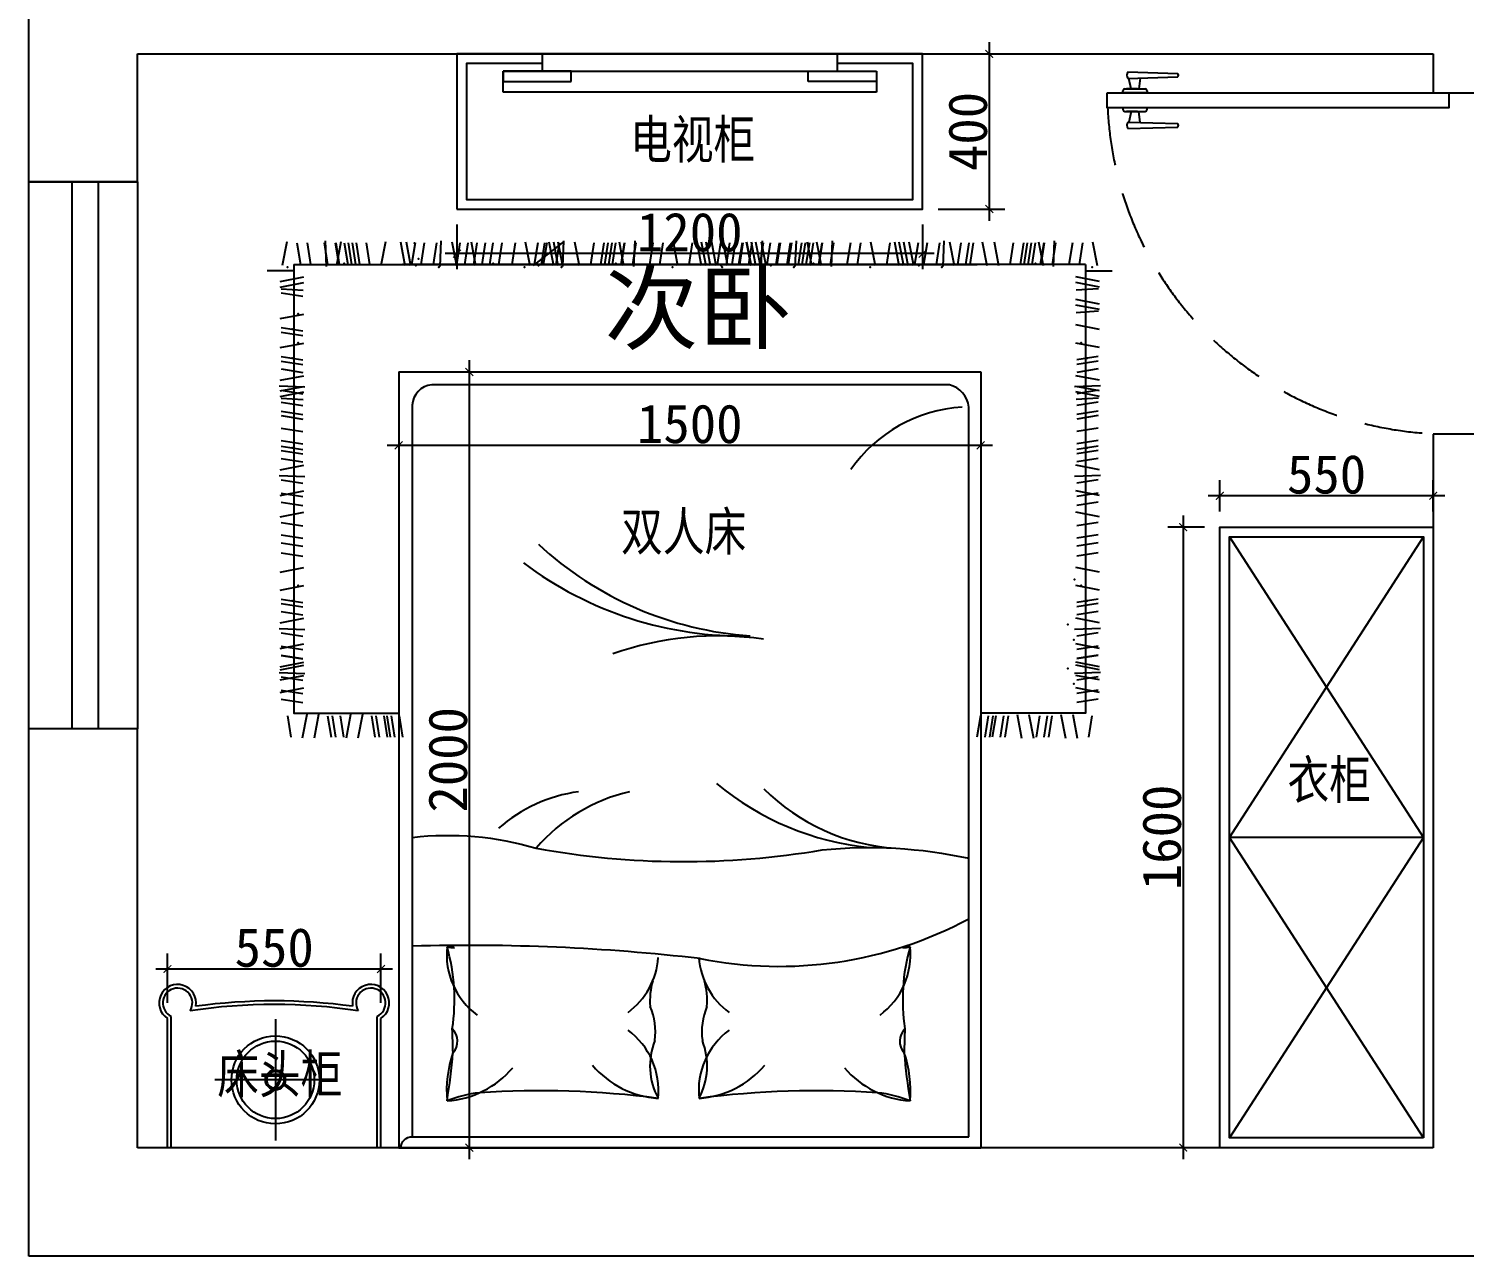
# Model space of a CAD drawing. Extents: x 13886 to 74789, y -750269 to -704302.
# Drawn here: x 51624 to 55324, y -742441 to -739276 of the extents above; entities that cross this region are included whole.
import ezdxf

# ---------------------------------------------------------------- set-up
doc = ezdxf.new("R2010")
doc.units = 0
doc.header["$LTSCALE"] = 10
doc.linetypes.add('TRATTEGGIATA2', pattern=[0.375, 0.25, -0.125])
doc.layers.get('0').update_dxf_attribs({"linetype": 'CONTINUOUS'})
doc.layers.get('DEFPOINTS').update_dxf_attribs({"linetype": 'CONTINUOUS'})
for name, color, linetype in [('__2', 30, 'CONTINUOUS'), ('___', 3, 'CONTINUOUS'), ('___0', 250, 'CONTINUOUS'), ('___1', 7, 'CONTINUOUS'), ('____', 45, 'CONTINUOUS'), ('____0', 250, 'CONTINUOUS'), ('_____', 5, 'CONTINUOUS'), ('________IFF-FURN-DETAIL', 252, 'CONTINUOUS')]:
    doc.layers.add(name, color=color, linetype=linetype)
doc.styles.add('DIM', font='arial.ttf')
doc.styles.add('DIM_FONT', font='TXT.shx', dxfattribs={"width": 0.8})
doc.styles.get("Standard").update_dxf_attribs({"font": 'NSimSun.ttf'})
doc.dimstyles.get("Standard").update_dxf_attribs({"dimtxt": 0.18, "dimasz": 0.18, "dimexe": 0.18, "dimexo": 0.0625, "dimgap": 0.09, "dimtad": 0, "dimtih": 1, "dimtoh": 1, "dimdec": 4, "dimzin": 0, "dimtxsty": 'STANDARD', "dimcen": 0.09, "dimazin": 3, "dimtfac": 1, "dimtdec": 4, "dimtofl": 0, "dimtmove": 0, "dimatfit": 3, "dimtolj": 1, "dimtzin": 0})

# ---------------------------------------------------------------- blocks, each defined once
blk = doc.blocks.new('EWRWR')
at = {"layer": '____'}
for p, q in [((145399.3, -689238.5), (145399.3, -689306.1)), ((146599.8, -689238.5), (145399.3, -689238.5)), ((145399.3, -689306.1), (145399.3, -689272.3)), ((146599.8, -689306.1), (146599.8, -689238.5)), ((146599.8, -689306.1), (146599.8, -689272.3)), ((145399.3, -689306.1), (146599.8, -689306.1)), ((145524.4, -689361.1), (145524.4, -689306.1)), ((146474.7, -689306.1), (146474.7, -689361.1)), ((146474.7, -689361.1), (145524.4, -689361.1))]:
    blk.add_line(p, q, dxfattribs=at)
at = {"layer": '____0', "linetype": 'CONTINUOUS'}
for p, q in [((145399.3, -689272.3), (145618.4, -689272.3)), ((145618.4, -689272.3), (145618.4, -689306.1)), ((146380.7, -689272.3), (146380.7, -689306.1)), ((146599.8, -689272.3), (146380.7, -689272.3)), ((145618.4, -689306.1), (145399.3, -689306.1)), ((145524.4, -689306.1), (146474.7, -689306.1)), ((146380.7, -689306.1), (146599.8, -689306.1))]:
    blk.add_line(p, q, dxfattribs=at)
blk = doc.blocks.new('_ARCHTICK')
at = {"color": 0, "linetype": 'BYBLOCK', "const_width": 0.15}
blk.add_lwpolyline([(-0.5, -0.5), (0.5, 0.5)], dxfattribs=at)
blk = doc.blocks.new('*D1912')
at = {"layer": '___1', "color": 250, "ltscale": 60}
for p, q in [((52728.1, -739780.7), (52728.1, -739895.7)), ((53928.1, -739780.7), (53928.1, -739895.7)), ((53958.1, -739855.7), (52698.1, -739855.7))]:
    blk.add_line(p, q, dxfattribs=at)
at = {"layer": 'DEFPOINTS', "color": 0, "ltscale": 60}
for p in [(52728.1, -739740.7), (53928.1, -739740.7), (52728.1, -739855.7)]:
    blk.add_point(p, dxfattribs=at)
at = {"layer": '___1', "color": 250, "ltscale": 60, "xscale": 20, "yscale": 20, "zscale": 20, "rotation": 180}
blk.add_blockref('_ARCHTICK', (52728.1, -739855.7), dxfattribs=at)
at = {"layer": '___1', "color": 250, "ltscale": 60, "xscale": 20, "yscale": 20, "zscale": 20}
blk.add_blockref('_ARCHTICK', (53928.1, -739855.7), dxfattribs=at)
at = {"layer": '___1', "color": 8, "ltscale": 60, "insert": (53328.1, -739800.7), "char_height": 100, "attachment_point": 5}
blk.add_mtext('\\A1;1200', dxfattribs=at)
blk = doc.blocks.new('*D1913')
at = {"layer": '___1', "color": 250, "ltscale": 60}
for p, q in [((54100, -739310.7), (54100, -739770.7)), ((53968.1, -739340.7), (54140, -739340.7)), ((53968.1, -739740.7), (54140, -739740.7))]:
    blk.add_line(p, q, dxfattribs=at)
at = {"layer": 'DEFPOINTS', "color": 0, "ltscale": 60}
for p in [(53928.1, -739340.7), (53928.1, -739740.7), (54100, -739740.7)]:
    blk.add_point(p, dxfattribs=at)
at = {"layer": '___1', "color": 250, "ltscale": 60, "xscale": 20, "yscale": 20, "zscale": 20}
for p, rotation in [((54100, -739340.7), 90), ((54100, -739740.7), 270)]:
    blk.add_blockref('_ARCHTICK', p, dxfattribs=dict(at, rotation=rotation))
at = {"layer": '___1', "color": 8, "ltscale": 60, "insert": (54045, -739540.7), "char_height": 100, "attachment_point": 5, "rotation": 90}
blk.add_mtext('\\A1;400', dxfattribs=at)
blk = doc.blocks.new('*D1914')
at = {"layer": '___1', "color": 250, "ltscale": 60}
for p, q in [((52578.1, -740200.7), (52578.1, -740390)), ((54078.1, -740200.7), (54078.1, -740390)), ((54108.1, -740350), (52548.1, -740350))]:
    blk.add_line(p, q, dxfattribs=at)
at = {"layer": 'DEFPOINTS', "color": 0, "ltscale": 60}
for p in [(52578.1, -740160.7), (54078.1, -740160.7), (52578.1, -740350)]:
    blk.add_point(p, dxfattribs=at)
at = {"layer": '___1', "color": 250, "ltscale": 60, "xscale": 20, "yscale": 20, "zscale": 20, "rotation": 180}
blk.add_blockref('_ARCHTICK', (52578.1, -740350), dxfattribs=at)
at = {"layer": '___1', "color": 250, "ltscale": 60, "xscale": 20, "yscale": 20, "zscale": 20}
blk.add_blockref('_ARCHTICK', (54078.1, -740350), dxfattribs=at)
at = {"layer": '___1', "color": 252, "ltscale": 60, "insert": (53328.1, -740295), "char_height": 100, "attachment_point": 5}
blk.add_mtext('\\A1;1500', dxfattribs=at)
blk = doc.blocks.new('*D1915')
at = {"layer": '___1', "color": 250, "ltscale": 60}
for p, q in [((52760, -740130.7), (52760, -742190.7)), ((52618.1, -740160.7), (52800, -740160.7)), ((52618.1, -742160.7), (52800, -742160.7))]:
    blk.add_line(p, q, dxfattribs=at)
at = {"layer": 'DEFPOINTS', "color": 0, "ltscale": 60}
for p in [(52578.1, -740160.7), (52578.1, -742160.7), (52760, -742160.7)]:
    blk.add_point(p, dxfattribs=at)
at = {"layer": '___1', "color": 250, "ltscale": 60, "xscale": 20, "yscale": 20, "zscale": 20}
for p, rotation in [((52760, -740160.7), 90), ((52760, -742160.7), 270)]:
    blk.add_blockref('_ARCHTICK', p, dxfattribs=dict(at, rotation=rotation))
at = {"layer": '___1', "color": 252, "ltscale": 60, "insert": (52705, -741160.7), "char_height": 100, "attachment_point": 5, "rotation": 90}
blk.add_mtext('\\A1;2000', dxfattribs=at)
blk = doc.blocks.new('*D1916')
at = {"layer": '___1', "color": 250, "ltscale": 60}
for p, q in [((51982.1, -741787.5), (51982.1, -741660)), ((52532.1, -741787.5), (52532.1, -741660)), ((51952.1, -741700), (52562.1, -741700))]:
    blk.add_line(p, q, dxfattribs=at)
at = {"layer": 'DEFPOINTS', "color": 0, "ltscale": 60}
for p in [(52532.1, -741700), (51982.1, -741827.5), (52532.1, -741827.5)]:
    blk.add_point(p, dxfattribs=at)
at = {"layer": '___1', "color": 250, "ltscale": 60, "xscale": 20, "yscale": 20, "zscale": 20, "rotation": 180}
blk.add_blockref('_ARCHTICK', (51982.1, -741700), dxfattribs=at)
at = {"layer": '___1', "color": 250, "ltscale": 60, "xscale": 20, "yscale": 20, "zscale": 20}
blk.add_blockref('_ARCHTICK', (52532.1, -741700), dxfattribs=at)
at = {"layer": '___1', "color": 252, "ltscale": 60, "insert": (52257.1, -741645), "char_height": 100, "attachment_point": 5}
blk.add_mtext('\\A1;550', dxfattribs=at)
blk = doc.blocks.new('*D1917')
at = {"layer": '___1', "color": 250, "ltscale": 60}
for p, q in [((54694.4, -740520.7), (54694.4, -740440)), ((55244.4, -740520.7), (55244.4, -740440)), ((55274.4, -740480), (54664.4, -740480))]:
    blk.add_line(p, q, dxfattribs=at)
at = {"layer": 'DEFPOINTS', "color": 0, "ltscale": 60}
for p in [(54694.4, -740480), (54694.4, -740560.7), (55244.4, -740560.7)]:
    blk.add_point(p, dxfattribs=at)
at = {"layer": '___1', "color": 250, "ltscale": 60, "xscale": 20, "yscale": 20, "zscale": 20, "rotation": 180}
blk.add_blockref('_ARCHTICK', (54694.4, -740480), dxfattribs=at)
at = {"layer": '___1', "color": 250, "ltscale": 60, "xscale": 20, "yscale": 20, "zscale": 20}
blk.add_blockref('_ARCHTICK', (55244.4, -740480), dxfattribs=at)
at = {"layer": '___1', "color": 252, "ltscale": 60, "insert": (54969.4, -740425), "char_height": 100, "attachment_point": 5}
blk.add_mtext('\\A1;550', dxfattribs=at)
blk = doc.blocks.new('*D1918')
at = {"layer": '___1', "color": 250, "ltscale": 60}
for p, q in [((54600, -740530.7), (54600, -742190.7)), ((54654.4, -740560.7), (54560, -740560.7)), ((54654.4, -742160.7), (54560, -742160.7))]:
    blk.add_line(p, q, dxfattribs=at)
at = {"layer": 'DEFPOINTS', "color": 0, "ltscale": 60}
for p in [(54694.4, -740560.7), (54600, -742160.7), (54694.4, -742160.7)]:
    blk.add_point(p, dxfattribs=at)
at = {"layer": '___1', "color": 250, "ltscale": 60, "xscale": 20, "yscale": 20, "zscale": 20}
for p, rotation in [((54600, -740560.7), 90), ((54600, -742160.7), 270)]:
    blk.add_blockref('_ARCHTICK', p, dxfattribs=dict(at, rotation=rotation))
at = {"layer": '___1', "color": 252, "ltscale": 60, "insert": (54545, -741360.7), "char_height": 100, "attachment_point": 5, "rotation": 90}
blk.add_mtext('\\A1;1600', dxfattribs=at)

msp = doc.modelspace()

# ---------------------------------------------------------------- linework, layer by layer
at = {"ltscale": 60}
for p, q in [((51624.4, -739670.7), (51624.4, -738485.7)), ((51904.4, -739670.7), (51904.4, -739340.7)), ((51904.4, -739340.7), (55244.4, -739340.7)), ((55244.4, -739340.7), (55244.4, -739440.7)), ((55244.4, -739440.7), (55394.4, -739440.7)), ((51904.4, -739670.7), (51624.4, -739670.7)), ((55394.4, -740320.7), (55244.4, -740320.7)), ((55244.4, -740320.7), (55244.4, -742160.7)), ((51624.4, -742440.7), (51624.4, -741080.7)), ((51904.4, -741080.7), (51624.4, -741080.7)), ((51904.4, -742160.7), (51904.4, -741080.7)), ((55244.4, -742160.7), (51904.4, -742160.7)), ((55674.4, -742440.7), (51624.4, -742440.7))]:
    msp.add_line(p, q, dxfattribs=at)
at = {"layer": '___', "ltscale": 60}
for points in [[(51624.4, -739670.7), (51904.4, -739670.7), (51904.4, -741080.7), (51624.4, -741080.7)], [(51736.1, -739670.7), (51803.3, -739670.7), (51803.3, -741080.7), (51736.1, -741080.7)]]:
    msp.add_lwpolyline(points, close=True, dxfattribs=at)
at = {"layer": '___0'}
for p, q in [((52289.7, -739825.2), (52278, -739886.2)), ((52315.8, -739828.1), (52324.5, -739883.3)), ((52342, -739828.1), (52350.7, -739883.3)), ((52385.5, -739828.1), (52394.3, -739883.3)), ((52388.4, -739822.3), (52391.4, -739889.1)), ((52414.6, -739828.1), (52423.3, -739883.3)), ((52414.6, -739828.1), (52423.3, -739883.3)), ((52415.7, -739828.1), (52424.5, -739883.3)), ((52429.1, -739825.2), (52417.5, -739886.2)), ((52437.8, -739828.1), (52446.6, -739883.3)), ((52447.7, -739828.1), (52456.4, -739883.3)), ((52458.2, -739828.1), (52466.9, -739883.3)), ((52468, -739828.1), (52476.8, -739883.3)), ((52494.2, -739828.1), (52502.9, -739883.3)), ((52543.6, -739825.2), (52532, -739886.2)), ((52582.4, -739825.2), (52594, -739886.2)), ((52596.9, -739825.2), (52608.5, -739886.2)), ((52620.1, -739828.1), (52611.4, -739883.3)), ((52643.4, -739828.1), (52634.7, -739883.3)), ((52675.4, -739828.1), (52666.6, -739883.3)), ((52687, -739822.3), (52684.1, -739889.1)), ((52715.2, -739825.2), (52726.9, -739886.2)), ((52735.7, -739828.1), (52727, -739883.3)), ((52756, -739828.1), (52747.3, -739883.3)), ((52764.7, -739825.2), (52776.3, -739886.2)), ((52779.3, -739828.1), (52770.5, -739883.3)), ((52779.3, -739828.1), (52770.5, -739883.3)), ((52800.6, -739828.1), (52791.9, -739883.3)), ((52821, -739828.1), (52812.3, -739883.3)), ((52844.2, -739828.1), (52835.5, -739883.3)), ((52844.2, -739828.1), (52835.5, -739883.3)), ((52878, -739828.1), (52869.3, -739883.3)), ((52904.2, -739825.2), (52915.8, -739886.2)), ((53003, -739825.2), (52924.6, -739886.2)), ((52936.2, -739828.1), (52927.5, -739883.3)), ((52953.6, -739828.1), (52944.9, -739883.3)), ((52959.5, -739828.1), (52950.7, -739883.3)), ((52965.2, -739825.2), (52976.8, -739886.2)), ((52976.8, -739825.2), (52988.5, -739886.2)), ((52991.4, -739828.1), (52982.7, -739883.3)), ((52988.5, -739825.2), (53000.1, -739886.2)), ((53003, -739822.3), (53000.1, -739889.1)), ((53031.3, -739825.2), (53042.9, -739886.2)), ((53080.7, -739828.1), (53072, -739883.3)), ((53106.9, -739828.1), (53098.1, -739883.3)), ((53116.7, -739828.1), (53108, -739883.3)), ((53127.2, -739828.1), (53118.5, -739883.3)), ((53137.1, -739828.1), (53128.3, -739883.3)), ((53145.8, -739825.2), (53157.4, -739886.2)), ((53159.2, -739828.1), (53150.4, -739883.3)), ((53160.3, -739828.1), (53151.6, -739883.3)), ((53160.3, -739828.1), (53151.6, -739883.3)), ((53189.4, -739828.1), (53180.6, -739883.3)), ((53186.4, -739822.3), (53183.5, -739889.1)), ((53232.9, -739828.1), (53224.2, -739883.3)), ((53259.1, -739828.1), (53250.4, -739883.3)), ((53285.2, -739825.2), (53296.9, -739886.2)), ((53334.6, -739828.1), (53325.9, -739883.3)), ((53346.3, -739825.2), (53357.9, -739886.2)), ((53357.9, -739825.2), (53369.5, -739886.2)), ((53369.5, -739825.2), (53381.1, -739886.2)), ((53384, -739825.2), (53395.6, -739886.2)), ((53407.3, -739828.1), (53398.6, -739883.3)), ((53413.4, -739825.2), (53425, -739886.2)), ((53430.5, -739828.1), (53421.8, -739883.3)), ((53444.9, -739828.1), (53436.2, -739883.3)), ((53462.8, -739828.1), (53454.1, -739883.3)), ((53465.2, -739828.1), (53456.5, -739883.3)), ((53473.9, -739825.2), (53485.5, -739886.2)), ((53474.4, -739825.2), (53486, -739886.2)), ((53488.5, -739828.1), (53479.7, -739883.3)), ((53488.5, -739828.1), (53479.7, -739883.3)), ((53486, -739825.2), (53497.6, -739886.2)), ((53497.6, -739825.2), (53509.3, -739886.2)), ((53517.5, -739828.1), (53508.8, -739883.3)), ((53514.6, -739822.3), (53511.7, -739889.1)), ((53512.2, -739825.2), (53523.8, -739886.2)), ((53535.4, -739828.1), (53526.7, -739883.3)), ((53558.7, -739828.1), (53549.9, -739883.3)), ((53561.1, -739828.1), (53552.4, -739883.3)), ((53587.2, -739828.1), (53578.5, -739883.3)), ((53589.9, -739828.1), (53581.2, -739883.3)), ((53590.6, -739828.1), (53581.9, -739883.3)), ((53602.2, -739822.3), (53599.3, -739889.1)), ((53616.1, -739828.1), (53607.3, -739883.3)), ((53625.9, -739828.1), (53617.2, -739883.3)), ((53636.4, -739828.1), (53627.7, -739883.3)), ((53630.5, -739825.2), (53642.1, -739886.2)), ((53646.3, -739828.1), (53637.5, -739883.3)), ((53655, -739825.2), (53666.6, -739886.2)), ((53668.4, -739828.1), (53659.6, -739883.3)), ((53669.5, -739828.1), (53660.8, -739883.3)), ((53669.5, -739828.1), (53660.8, -739883.3)), ((53698.6, -739828.1), (53689.8, -739883.3)), ((53695.6, -739822.3), (53692.7, -739889.1)), ((53742.1, -739828.1), (53733.4, -739883.3)), ((53768.3, -739828.1), (53759.6, -739883.3)), ((53794.4, -739825.2), (53806.1, -739886.2)), ((53843.8, -739828.1), (53835.1, -739883.3)), ((53855.5, -739825.2), (53867.1, -739886.2)), ((53867.1, -739825.2), (53878.7, -739886.2)), ((53878.7, -739825.2), (53890.3, -739886.2)), ((53893.2, -739825.2), (53904.8, -739886.2)), ((53916.5, -739828.1), (53907.7, -739883.3)), ((53939.7, -739828.1), (53931, -739883.3)), ((53971.7, -739828.1), (53963, -739883.3)), ((53983.3, -739822.3), (53980.4, -739889.1)), ((53997.8, -739825.2), (54009.4, -739886.2)), ((54026.9, -739828.1), (54018.2, -739883.3)), ((54047.2, -739828.1), (54038.5, -739883.3)), ((54058.8, -739828.1), (54050.1, -739883.3)), ((54082.1, -739825.2), (54093.7, -739886.2)), ((54112.6, -739825.2), (54124.2, -739886.2)), ((54162, -739828.1), (54153.3, -739883.3)), ((54188.1, -739828.1), (54179.4, -739883.3)), ((54198, -739828.1), (54189.3, -739883.3)), ((54208.5, -739828.1), (54199.8, -739883.3)), ((54218.3, -739828.1), (54209.6, -739883.3)), ((54227.1, -739825.2), (54238.7, -739886.2)), ((54240.4, -739828.1), (54231.7, -739883.3)), ((54241.6, -739828.1), (54232.9, -739883.3)), ((54241.6, -739828.1), (54232.9, -739883.3)), ((54270.6, -739828.1), (54261.9, -739883.3)), ((54267.7, -739822.3), (54264.8, -739889.1)), ((54314.2, -739828.1), (54305.5, -739883.3)), ((54340.4, -739828.1), (54331.7, -739883.3)), ((54366.5, -739825.2), (54378.2, -739886.2)), ((52308.1, -739899.8), (52239.1, -739899.8)), ((52272.4, -739927.5), (52333.4, -739915.9)), ((54383.8, -739927.5), (54322.8, -739915.9)), ((54348.1, -739899.8), (54417.1, -739899.8)), ((52272.4, -739942), (52333.4, -739930.4)), ((52274.8, -739946.1), (52332.1, -739949.9)), ((52275.3, -739956.6), (52330.5, -739965.3)), ((54383.8, -739942), (54322.8, -739930.4)), ((54381.4, -739946.1), (54324.1, -739949.9)), ((54383.8, -739985.6), (54322.8, -739974)), ((54383.8, -740000.1), (54322.8, -739988.5)), ((52272.4, -740023.1), (52333.4, -740011.5)), ((54381.4, -740004.2), (54324.1, -740008)), ((52275.3, -740046.4), (52330.5, -740055.1)), ((52275.3, -740058), (52330.5, -740066.7)), ((54383.8, -740051.2), (54322.8, -740039.6)), ((52272.4, -740097.7), (52333.4, -740086.1)), ((54383.8, -740097.7), (54322.8, -740086.1)), ((52275.3, -740121), (52330.5, -740129.7)), ((52275.3, -740132.6), (52330.5, -740141.3)), ((54380.9, -740121), (54325.7, -740129.7)), ((54380.9, -740132.6), (54325.7, -740141.3)), ((52272.4, -740182), (52333.4, -740170.4)), ((52275.3, -740152.9), (52330.5, -740161.7)), ((54383.8, -740182), (54322.8, -740170.4)), ((54380.9, -740152.9), (54325.7, -740161.7)), ((52269.5, -740196.5), (52336.3, -740199.4)), ((52272.4, -740209.5), (52333.4, -740197.9)), ((52272.4, -740224), (52333.4, -740212.4)), ((52275.3, -740208.1), (52330.5, -740216.9)), ((54386.7, -740196.5), (54319.9, -740199.4)), ((54383.8, -740209.5), (54322.8, -740197.9)), ((54383.8, -740224), (54322.8, -740212.4)), ((54380.9, -740208.1), (54325.7, -740216.9)), ((52274.8, -740228.1), (52332.1, -740231.8)), ((52275.3, -740238.5), (52330.5, -740247.3)), ((54381.4, -740228.1), (54324.1, -740231.8)), ((54380.9, -740238.5), (54325.7, -740247.3)), ((52275.3, -740261.8), (52330.5, -740270.5)), ((52275.3, -740273.4), (52330.5, -740282.1)), ((54380.9, -740261.8), (54325.7, -740270.5)), ((54380.9, -740273.4), (54325.7, -740282.1)), ((52275.3, -740305.4), (52330.5, -740314.1)), ((54380.9, -740305.4), (54325.7, -740314.1)), ((52275.3, -740337.3), (52330.5, -740346)), ((52275.3, -740351.8), (52330.5, -740360.6)), ((52275.3, -740363.5), (52330.5, -740372.2)), ((54380.9, -740337.3), (54325.7, -740346)), ((54380.9, -740351.8), (54325.7, -740360.6)), ((54380.9, -740363.5), (54325.7, -740372.2)), ((52272.4, -740412.9), (52333.4, -740401.2)), ((52275.3, -740383.8), (52330.5, -740392.5)), ((54383.8, -740412.9), (54322.8, -740401.2)), ((54380.9, -740383.8), (54325.7, -740392.5)), ((52269.5, -740427.4), (52336.3, -740430.3)), ((52275.3, -740439), (52330.5, -740447.7)), ((54386.7, -740427.4), (54319.9, -740430.3)), ((54380.9, -740439), (54325.7, -740447.7)), ((52272.4, -740478.9), (52333.4, -740467.3)), ((52275.3, -740473.1), (52330.5, -740481.8)), ((54383.8, -740478.9), (54322.8, -740467.3)), ((54380.9, -740473.1), (54325.7, -740481.8)), ((52275.3, -740496.4), (52330.5, -740505.1)), ((54380.9, -740496.4), (54325.7, -740505.1)), ((52272.4, -740534.1), (52333.4, -740522.5)), ((52275.3, -740548.8), (52330.5, -740557.5)), ((54383.8, -740534.1), (54322.8, -740522.5)), ((54380.9, -740548.8), (54325.7, -740557.5)), ((52275.3, -740580.8), (52330.5, -740589.5)), ((54380.9, -740580.8), (54325.7, -740589.5)), ((52275.3, -740601.1), (52330.5, -740609.8)), ((52275.3, -740627.3), (52330.5, -740636)), ((54380.9, -740601.1), (54325.7, -740609.8)), ((54380.9, -740627.3), (54325.7, -740636)), ((52272.4, -740676.7), (52333.4, -740665)), ((54383.8, -740676.7), (54322.8, -740665)), ((52272.4, -740723.2), (52333.4, -740711.5)), ((54383.8, -740723.2), (54322.8, -740711.5)), ((52275.3, -740746.4), (52330.5, -740755.1)), ((52275.3, -740758), (52330.5, -740766.7)), ((54380.9, -740746.4), (54325.7, -740755.1)), ((54380.9, -740758), (54325.7, -740766.7)), ((52272.4, -740807.4), (52333.4, -740795.8)), ((52275.3, -740778.4), (52330.5, -740787.1)), ((54383.8, -740807.4), (54322.8, -740795.8)), ((54380.9, -740778.4), (54325.7, -740787.1)), ((52269.5, -740821.9), (52336.3, -740824.8)), ((52275.3, -740833.6), (52330.5, -740842.3)), ((54386.7, -740821.9), (54319.9, -740824.8)), ((54380.9, -740833.6), (54325.7, -740842.3)), ((52272.4, -740873.5), (52333.4, -740861.9)), ((52275.3, -740867.7), (52330.5, -740876.4)), ((54383.8, -740873.5), (54322.8, -740861.9)), ((54380.9, -740867.7), (54325.7, -740876.4)), ((52272.4, -740920.7), (52333.4, -740909.1)), ((52272.4, -740928.7), (52333.4, -740917.1)), ((52275.3, -740890.9), (52330.5, -740899.6)), ((52275.3, -740891.7), (52330.5, -740900.4)), ((54383.8, -740920.7), (54322.8, -740909.1)), ((54383.8, -740928.7), (54322.8, -740917.1)), ((54380.9, -740890.9), (54325.7, -740899.6)), ((54380.9, -740891.7), (54325.7, -740900.4)), ((52269.5, -740935.3), (52336.3, -740938.2)), ((52272.4, -740954.9), (52333.4, -740943.2)), ((52275.3, -740946.9), (52330.5, -740955.6)), ((54386.7, -740935.3), (54319.9, -740938.2)), ((54383.8, -740954.9), (54322.8, -740943.2)), ((54380.9, -740946.9), (54325.7, -740955.6)), ((52272.4, -740986.8), (52333.4, -740975.2)), ((52275.3, -740981), (52330.5, -740989.7)), ((54383.8, -740986.8), (54322.8, -740975.2)), ((54380.9, -740981), (54325.7, -740989.7)), ((52275.3, -741004.3), (52330.5, -741013)), ((54380.9, -741004.3), (54325.7, -741013)), ((52291.7, -741047.2), (52300.4, -741102.4)), ((52341.1, -741044.3), (52329.5, -741105.3)), ((52371.6, -741044.3), (52360, -741105.3)), ((52394.9, -741047.2), (52403.6, -741102.4)), ((52406.5, -741047.2), (52415.2, -741102.4)), ((52426.9, -741047.2), (52435.6, -741102.4)), ((52453.9, -741044.3), (52442.3, -741105.3)), ((52484.4, -741044.3), (52472.8, -741105.3)), ((52507.7, -741047.2), (52516.4, -741102.4)), ((52519.3, -741047.2), (52528, -741102.4)), ((52539.6, -741047.2), (52548.3, -741102.4)), ((52547.1, -741047.2), (52555.8, -741102.4)), ((52558.7, -741047.2), (52567.4, -741102.4)), ((52579, -741047.2), (52587.8, -741102.4)), ((54077.2, -741047.2), (54068.4, -741102.4)), ((54097.5, -741047.2), (54088.8, -741102.4)), ((54109.1, -741047.2), (54100.4, -741102.4)), ((54116.6, -741047.2), (54107.8, -741102.4)), ((54136.9, -741047.2), (54128.2, -741102.4)), ((54148.5, -741047.2), (54139.8, -741102.4)), ((54171.8, -741044.3), (54183.4, -741105.3)), ((54202.3, -741044.3), (54213.9, -741105.3)), ((54229.3, -741047.2), (54220.6, -741102.4)), ((54249.7, -741047.2), (54241, -741102.4)), ((54261.3, -741047.2), (54252.6, -741102.4)), ((54284.5, -741044.3), (54296.2, -741105.3)), ((54315.1, -741044.3), (54326.7, -741105.3)), ((54364.5, -741047.2), (54355.7, -741102.4)), ((51991.4, -742160.7), (51991.4, -741822.1)), ((52260.3, -741829.7), (52260.3, -742142.1)), ((52522.7, -742160.7), (52522.7, -741822.1)), ((52416.5, -741985.9), (52104.1, -741985.9))]:
    msp.add_line(p, q, dxfattribs=at)
for points in [[(54047.2, -742132.5), (54047.2, -740251.2, 0.325595), (53997.2, -740194.3), (52663.1, -740194.3, 0.382387), (52613.1, -740246.6), (52613.1, -742132.5)], [(52613.1, -741360.6, -0.100832), (52932.4, -741388.6, 0.087883), (53669.3, -741392.9, -0.079495), (54047.2, -741414.6)], [(52583.1, -742160.7, -0.39642), (52613.1, -742132.5), (53388.1, -742132.5), (54047.2, -742132.5)]]:
    msp.add_lwpolyline(points, format="xyb", dxfattribs=at)
for radius in [113.4, 99.9, 25.8, 22.1]:
    msp.add_circle((52260.3, -741985.9), radius, dxfattribs=at)
for centre, radius, start, end in [((54053.4, -740629.2), 378.7, 93.5707, 145.0684), ((53546.3, -739947.7), 895.6, 227.2163, 266.0147), ((53462.7, -739906.6), 934.8, 232.9676, 271.3103), ((53400, -741649.7), 808.5, 81.62, 109.5314), ((53095.7, -741633.8), 394.5, 97.9519, 131.2714), ((53275.1, -741683.7), 452.3, 103.0328, 139.2667), ((53864.2, -740659.5), 731, 230.3204, 264.2099), ((53891.4, -740863.9), 525.8, 224.9499, 266.478), ((53557.7, -740652), 1041.2, 258.752, 298.0383), ((52760.8, -746816.5), 5177.4, 83.4137, 91.6347), ((52895.9, -741662.8), 194.3, 174.11, 233.4289), ((52226.2, -741779.2), 495.6, 351.2929, 15.9757), ((52966, -739875.6), 1786.8, 261.5237, 262.1415), ((52685.5, -741887.2), 245, 81.6583, 85.9871), ((53702.8, -741662.8), 194.3, 306.5711, 5.89), ((54372.5, -741779.2), 495.6, 164.0243, 188.7071), ((53632.7, -739875.6), 1786.8, 277.8585, 278.4763), ((53913.2, -741887.2), 245, 94.0129, 98.3417), ((53053.3, -741656.1), 194.3, 306.5711, 355.6819), ((53545.4, -741656.1), 194.3, 184.3181, 233.4289), ((53408.9, -741781.6), 183.4, 163.77, 184.7767), ((53189.8, -741781.6), 183.4, 355.2233, 16.23), ((52008, -741787.6), 38.2, 328.2166, 244.216), ((52506.1, -741787.6), 38.2, 295.784, 211.7834), ((52257.1, -743253.2), 1461.5, 81.4814, 98.5186), ((53071.4, -741862.5), 168.1, 352.4632, 22.983), ((53527.3, -741862.5), 168.1, 157.017, 187.5368), ((50356.7, -741961.8), 2361.8, 1.1124, 2.6095), ((52684.8, -741886.1), 44.6, 317.8287, 45.5264), ((53053.3, -742013.6), 194.3, 354.11, 53.4289), ((53402.3, -741949.9), 176.7, 158.3017, 208.2264), ((53545.4, -742013.6), 194.3, 126.5711, 185.89), ((53196.4, -741949.9), 176.7, 331.7736, 21.6983), ((53913.9, -741886.1), 44.6, 134.4736, 222.1713), ((56242, -741961.8), 2361.8, 177.3905, 178.8876), ((53010, -742014.9), 308.5, 161.3058, 184.6952), ((51087.2, -741778.8), 1636.4, 350.8108, 355.1902), ((53588.6, -742014.9), 308.5, 355.3048, 18.6942), ((55511.4, -741778.8), 1636.4, 184.8098, 189.1892), ((52685.5, -741795.8), 245, 274.0129, 319.5811), ((53263.7, -741789.2), 245, 220.4189, 265.9871), ((53335, -741789.2), 245, 274.0129, 319.5811), ((53913.2, -741795.8), 245, 220.4189, 265.9871), ((52815.3, -742312.6), 294.8, 95.733, 112.4821), ((52943.1, -744382), 2368, 82.6385, 93.8073), ((53655.5, -744382), 2368, 86.1927, 97.3615), ((53783.3, -742312.6), 294.8, 67.5179, 84.267)]:
    msp.add_arc(centre, radius, start, end, dxfattribs=at)
for p in [(52619, -739828.7), (52437.3, -739881.5), (52622.2, -739886.1), (52628.9, -739869.2), (52821.6, -739881.5), (52938.3, -739886.1), (53137.6, -739881.5), (53409.3, -739886.1), (53537.5, -739886.1), (53646.8, -739881.5), (53918.5, -739886.1), (54218.9, -739881.5), (52291.3, -739890.7), (52681.5, -739890.9), (52902.6, -739890.7), (52997.5, -739890.9), (53283.6, -739890.7), (53411.8, -739890.7), (53596.7, -739890.9), (53792.8, -739890.7), (53977.8, -739890.9), (54364.9, -739890.7), (52319.2, -740011.1), (52303.4, -740050.6), (52319.2, -740085.7), (54337, -740085.7), (52303.4, -740125.2), (54352.8, -740125.2), (52303.4, -740356.1), (54352.8, -740356.1), (54319.9, -740695.8), (52319.2, -740711.1), (54337, -740711.1), (52303.4, -740750.6), (54352.8, -740750.6), (54302.4, -740811.7), (54318.2, -740851.2), (54302.4, -740925), (54318.2, -740964.5)]:
    msp.add_point(p, dxfattribs=at)
at = {"layer": '____', "ltscale": 60}
for p, q in [((54457.4, -739387), (54586.5, -739390.9)), ((54457.4, -739403.9), (54586.5, -739400)), ((54465.8, -739431), (54460.1, -739403.8)), ((54488.6, -739402.9), (54485.4, -739431)), ((54482.1, -739431), (54453.4, -739431)), ((54482.1, -739489.3), (54453.4, -739489.3)), ((54457.4, -739516.4), (54586.5, -739520.3)), ((54465.8, -739489.3), (54460.1, -739516.5)), ((54488.6, -739517.3), (54485.4, -739489.3)), ((54457.4, -739533.3), (54586.5, -739529.4)), ((52308.1, -739883.3), (54068.5, -739883.3)), ((54348.1, -739883.3), (52587.7, -739883.3)), ((52578.1, -740160.7), (52578.1, -742160.7)), ((52578.1, -740160.7), (54078.1, -740160.7)), ((54078.1, -740160.7), (54078.1, -742160.7)), ((51982.1, -742160.7), (51982.1, -741827.4)), ((52532.1, -742160.7), (52532.1, -741827.5)), ((52532.1, -742160.7), (51982.1, -742160.7)), ((52578.1, -742160.7), (54078.1, -742160.7))]:
    msp.add_line(p, q, dxfattribs=at)
for points in [[(52728.1, -739740.7), (53928.1, -739740.7), (53928.1, -739340.7), (52728.1, -739340.7)], [(54404.3, -739440.7), (55284.3, -739440.7), (55284.3, -739479.5), (54404.3, -739479.5)], [(55244.4, -742160.7), (54694.4, -742160.7), (54694.4, -740560.7), (55244.4, -740560.7)]]:
    msp.add_lwpolyline(points, close=True, dxfattribs=at)
for points in [[(54507.2, -739435.7), (54507.2, -739440.7), (54444.1, -739440.7), (54444.1, -739435.7)], [(54449.3, -739431), (54502, -739431)], [(54507.2, -739484.5), (54507.2, -739479.5), (54444.1, -739479.5), (54444.1, -739484.5)], [(54449.3, -739489.3), (54502, -739489.3)], [(52308.1, -739883.3), (52308.1, -741040.7), (52578.1, -741040.7)], [(54348.1, -739883.3), (54348.1, -741040.7), (54078.1, -741040.7)]]:
    msp.add_lwpolyline(points, dxfattribs=at)
for centre, radius, start, end in [((54468.4, -739395.4), 13.9, 142.6121, 217.3879), ((54576.7, -739395.4), 10.7, 334.8514, 25.1486), ((54452.8, -739440), 9.68, 111.1187, 153.7461), ((54498.5, -739440), 9.68, 26.2539, 68.8813), ((54452.8, -739480.2), 9.68, 206.2539, 248.8813), ((54468.4, -739524.8), 13.9, 142.6121, 217.3879), ((54498.5, -739480.2), 9.68, 291.1187, 333.7461), ((54576.7, -739524.8), 10.7, 334.8514, 25.1486), ((52008, -741787.6), 47.6, 349.5453, 236.9093), ((52506.1, -741787.6), 47.6, 303.0907, 190.4547), ((52257.1, -743253.2), 1470.9, 82.0985, 97.9015)]:
    msp.add_arc(centre, radius, start, end, dxfattribs=at)
at = {"layer": '____0'}
for p, q in [((54719.4, -740585.7), (55219.4, -741360.7)), ((54719.4, -741360.7), (55219.4, -740585.7)), ((55219.4, -741360.7), (54719.4, -741360.7)), ((55219.4, -741360.7), (54719.4, -742135.7)), ((55219.4, -742135.7), (54719.4, -741360.7))]:
    msp.add_line(p, q, dxfattribs=at)
msp.add_lwpolyline([(52947.3, -739365.7), (52753.1, -739365.7), (52753.1, -739715.7), (53903.1, -739715.7), (53903.1, -739365.7), (53708.9, -739365.7)], dxfattribs=at)
msp.add_lwpolyline([(55219.4, -742135.7), (54719.4, -742135.7), (54719.4, -740585.7), (55219.4, -740585.7)], close=True, dxfattribs=at)
at = {"layer": '_____', "color": 250, "linetype": 'TRATTEGGIATA2', "ltscale": 60}
msp.add_arc((55284.3, -739440.7), 880, 182.5213, 270.0061, dxfattribs=at)

# ---------------------------------------------------------------- block references
at = {"layer": '_____', "xscale": -0.8013300212478497, "yscale": 0.8013300213497132, "zscale": 0.8013300213600002, "rotation": 180}
msp.add_blockref('EWRWR', (-63665.7, -1291746.5), dxfattribs=at)

# ---------------------------------------------------------------- texts
at = {"layer": '__2', "char_height": 98.633, "attachment_point": 1, "style": 'DIM_FONT'}
for s, insert in [('{\\fSimSun|b0|i0|c134|p2;电视柜}', (53174.3, -739511.9)), ('{\\fSimSun|b0|i0|c134|p2;双人床}', (53151.1, -740522.5)), ('{\\fSimSun|b0|i0|c134|p2;衣柜}', (54868.9, -741162.8)), ('{\\fSimSun|b0|i0|c134|p2;床头柜}', (52110.2, -741921.9))]:
    msp.add_mtext(s, dxfattribs=dict(at, insert=insert))
at = {"layer": '________IFF-FURN-DETAIL', "insert": (53108.2, -739906.8), "char_height": 241.613, "attachment_point": 1, "style": 'DIM'}
msp.add_mtext('{\\fNSimSun|b0|i0|c134|p49;\\H0.7333x;次卧}', dxfattribs=at)

# ---------------------------------------------------------------- dimensions: what is measured, and where the dimension line sits
at = {"layer": '___1', "ltscale": 60}
for base, p1, p2, override, picture, middle in [((54100, -739740.7), (53928.1, -739340.7), (53928.1, -739740.7), {"dimtxt": 100, "dimasz": 20, "dimexe": 40, "dimexo": 40, "dimgap": 5, "dimtad": 1, "dimtih": 0, "dimtoh": 0, "dimdec": 0, "dimrnd": 5, "dimblk1": 'ARCHTICK', "dimblk2": 'ARCHTICK', "dimsah": 1, "dimdle": 30, "dimclrd": 250, "dimclre": 250, "dimclrt": 8, "dimtdec": 0, "dimtmove": 1, "dimldrblk": 'ARCHTICK', "dimfxl": 15, "dimarcsym": 1}, '*D1913', (54045, -739540.7)), ((52760, -742160.7), (52578.1, -740160.7), (52578.1, -742160.7), {"dimtxt": 100, "dimasz": 20, "dimexe": 40, "dimexo": 40, "dimgap": 5, "dimtad": 1, "dimtih": 0, "dimtoh": 0, "dimdec": 0, "dimrnd": 5, "dimblk1": 'ARCHTICK', "dimblk2": 'ARCHTICK', "dimsah": 1, "dimdle": 30, "dimclrd": 250, "dimclre": 250, "dimclrt": 252, "dimtdec": 0, "dimtmove": 1, "dimldrblk": 'ARCHTICK', "dimfxl": 15, "dimarcsym": 1}, '*D1915', (52705, -741160.7)), ((54600, -742160.7), (54694.4, -740560.7), (54694.4, -742160.7), {"dimtxt": 100, "dimasz": 20, "dimexe": 40, "dimexo": 40, "dimgap": 5, "dimtad": 1, "dimtih": 0, "dimtoh": 0, "dimdec": 0, "dimrnd": 5, "dimblk1": 'ARCHTICK', "dimblk2": 'ARCHTICK', "dimsah": 1, "dimdle": 30, "dimclrd": 250, "dimclre": 250, "dimclrt": 252, "dimtdec": 0, "dimtmove": 1, "dimldrblk": 'ARCHTICK', "dimfxl": 15, "dimarcsym": 1}, '*D1918', (54545, -741360.7))]:
    dim = msp.add_linear_dim(base=base, p1=p1, p2=p2, angle=90, dimstyle='STANDARD', override=override, dxfattribs=at)
    dim.commit()
    dim.dimension.update_dxf_attribs({"geometry": picture, "text_midpoint": middle})
for base, p1, p2, override, picture, middle in [((52728.1, -739855.7), (53928.1, -739740.7), (52728.1, -739740.7), {"dimtxt": 100, "dimasz": 20, "dimexe": 40, "dimexo": 40, "dimgap": 5, "dimtad": 1, "dimtih": 0, "dimtoh": 0, "dimdec": 0, "dimrnd": 5, "dimblk1": 'ARCHTICK', "dimblk2": 'ARCHTICK', "dimsah": 1, "dimdle": 30, "dimclrd": 250, "dimclre": 250, "dimclrt": 8, "dimtdec": 0, "dimtmove": 1, "dimldrblk": 'ARCHTICK', "dimfxl": 15, "dimarcsym": 1}, '*D1912', (53328.1, -739800.7)), ((52578.1, -740350), (54078.1, -740160.7), (52578.1, -740160.7), {"dimtxt": 100, "dimasz": 20, "dimexe": 40, "dimexo": 40, "dimgap": 5, "dimtad": 1, "dimtih": 0, "dimtoh": 0, "dimdec": 0, "dimrnd": 5, "dimblk1": 'ARCHTICK', "dimblk2": 'ARCHTICK', "dimsah": 1, "dimdle": 30, "dimclrd": 250, "dimclre": 250, "dimclrt": 252, "dimtdec": 0, "dimtmove": 1, "dimldrblk": 'ARCHTICK', "dimfxl": 15, "dimarcsym": 1}, '*D1914', (53328.1, -740295)), ((54694.4, -740480), (55244.4, -740560.7), (54694.4, -740560.7), {"dimtxt": 100, "dimasz": 20, "dimexe": 40, "dimexo": 40, "dimgap": 5, "dimtad": 1, "dimtih": 0, "dimtoh": 0, "dimdec": 0, "dimrnd": 5, "dimblk1": 'ARCHTICK', "dimblk2": 'ARCHTICK', "dimsah": 1, "dimdle": 30, "dimclrd": 250, "dimclre": 250, "dimclrt": 252, "dimtdec": 0, "dimtmove": 1, "dimldrblk": 'ARCHTICK', "dimfxl": 15, "dimarcsym": 1}, '*D1917', (54969.4, -740425)), ((52532.1, -741700), (51982.1, -741827.5), (52532.1, -741827.5), {"dimtxt": 100, "dimasz": 20, "dimexe": 40, "dimexo": 40, "dimgap": 5, "dimtad": 1, "dimtih": 0, "dimtoh": 0, "dimdec": 0, "dimrnd": 5, "dimblk1": 'ARCHTICK', "dimblk2": 'ARCHTICK', "dimsah": 1, "dimdle": 30, "dimclrd": 250, "dimclre": 250, "dimclrt": 252, "dimtdec": 0, "dimtmove": 1, "dimldrblk": 'ARCHTICK', "dimfxl": 15, "dimarcsym": 1}, '*D1916', (52257.1, -741645))]:
    dim = msp.add_linear_dim(base=base, p1=p1, p2=p2, dimstyle='STANDARD', override=override, dxfattribs=at)
    dim.commit()
    dim.dimension.update_dxf_attribs({"geometry": picture, "text_midpoint": middle})

doc.saveas('drawing.dxf')
